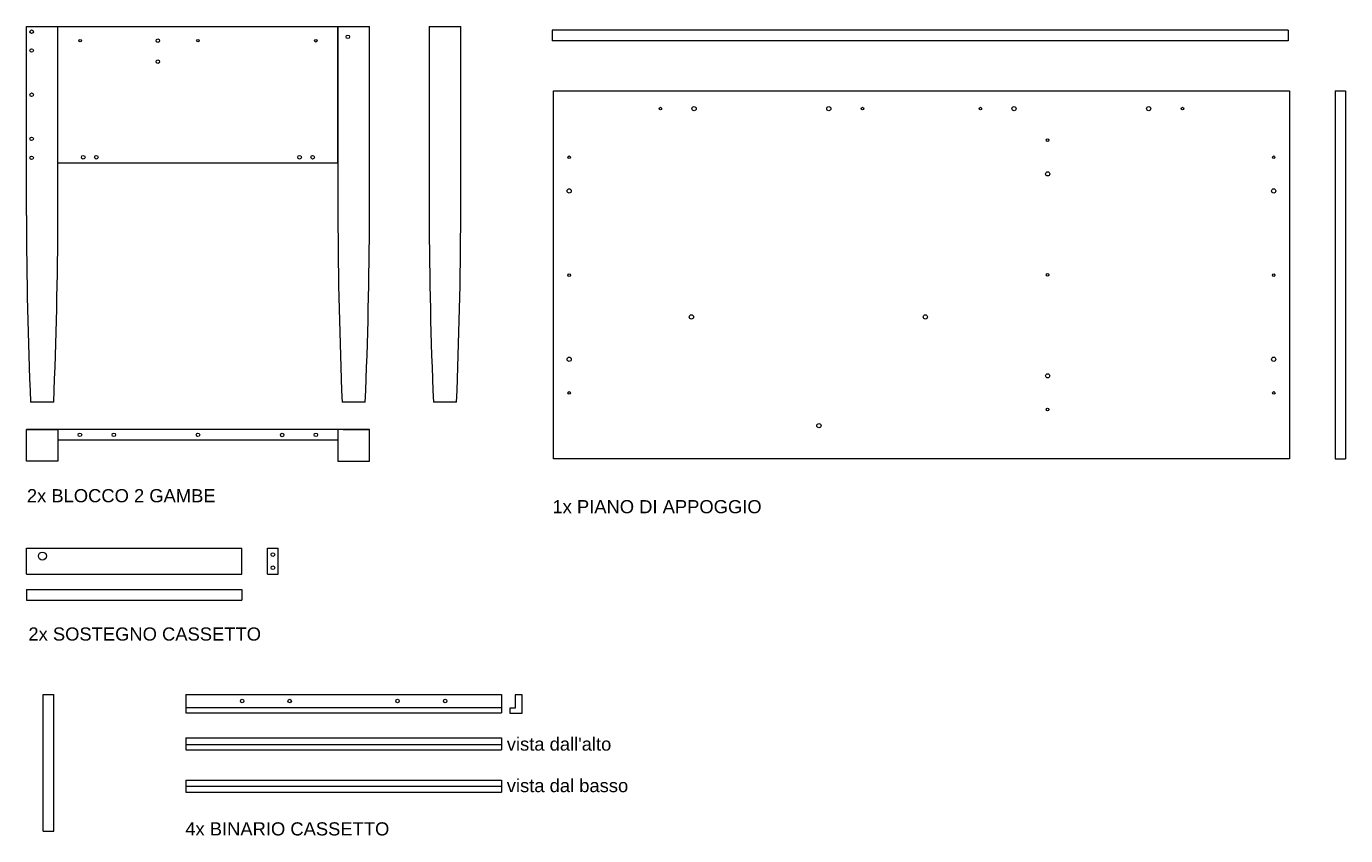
# Model space of a CAD drawing. Header units: millimetres. Extents: x -69 to 1786, y -423 to 409.
# Drawn here: x 636.4 to 887.3, y -363.8 to -209.8 of the extents above; entities that cross this region are included whole.
import ezdxf

# ---------------------------------------------------------------- set-up
doc = ezdxf.new("R2010")
doc.units = ezdxf.units.MM
doc.header["$LTSCALE"] = 0.5
for name, color, linetype in [('ALTRE LINEE', 70, 'Continuous'), ('G-ANNO-GEOMETRY', 7, 'Continuous'), ('viti', 240, 'Continuous')]:
    doc.layers.add(name, color=color, linetype=linetype)
doc.styles.get("Standard").update_dxf_attribs({"font": 'arial.ttf'})

msp = doc.modelspace()

# ---------------------------------------------------------------- linework, layer by layer
at = {"layer": 'ALTRE LINEE'}
for p, q in [((636.36, -245.78), (636.36, -209.78)), ((636.36, -209.78), (701.61, -209.78)), ((642.36, -245.78), (642.36, -209.78)), ((695.61, -209.78), (695.61, -245.78)), ((695.61, -235.78), (695.61, -209.78)), ((701.61, -245.78), (701.61, -209.78)), ((712.98, -209.78), (712.98, -245.78)), ((712.98, -209.78), (718.98, -209.78)), ((718.98, -245.78), (718.98, -209.78)), ((876.34, -210.51), (736.34, -210.51)), ((736.34, -210.51), (736.34, -212.51)), ((876.34, -210.51), (876.34, -212.51)), ((876.34, -212.51), (736.34, -212.51)), ((695.61, -226.17), (695.61, -222.23)), ((736.6, -222.06), (876.6, -222.06)), ((736.6, -292.06), (736.6, -222.06)), ((876.6, -222.06), (876.6, -292.06)), ((885.28, -222.06), (885.28, -292.06)), ((885.28, -222.06), (887.28, -222.06)), ((887.28, -222.06), (887.28, -292.06)), ((695.61, -235.78), (642.36, -235.78)), ((641.56, -281.28), (637.16, -281.28)), ((700.81, -281.28), (696.41, -281.28)), ((718.18, -281.28), (713.78, -281.28)), ((641.39, -286.51), (636.36, -286.51)), ((696.68, -286.51), (641.39, -286.51)), ((695.61, -288.51), (642.36, -288.51)), ((696.58, -286.51), (701.61, -286.51)), ((876.6, -292.06), (736.6, -292.06)), ((885.28, -292.06), (887.28, -292.06)), ((636.36, -314.04), (636.36, -309.04)), ((636.36, -309.04), (677.36, -309.04)), ((677.36, -314.04), (677.36, -309.04)), ((682.25, -314.04), (682.25, -309.04)), ((682.25, -309.04), (684.25, -309.04)), ((684.25, -314.04), (684.25, -309.04)), ((636.36, -314.04), (677.36, -314.04)), ((682.25, -314.04), (684.25, -314.04)), ((636.36, -316.96), (677.36, -316.96)), ((636.36, -316.96), (636.36, -318.96)), ((677.36, -316.96), (677.36, -318.96)), ((636.36, -318.96), (677.36, -318.96)), ((639.56, -362.91), (639.55, -336.91)), ((639.55, -336.91), (641.55, -336.91)), ((641.56, -362.91), (641.55, -336.91)), ((666.7, -336.91), (726.7, -336.91)), ((666.7, -336.91), (666.7, -340.41)), ((726.7, -336.91), (726.7, -340.41)), ((730.64, -336.98), (729.34, -336.98)), ((729.34, -336.98), (729.34, -339.48)), ((730.64, -338.38), (730.64, -336.98)), ((730.64, -340.48), (730.64, -338.38)), ((666.7, -339.41), (726.7, -339.41)), ((666.7, -340.41), (726.7, -340.41)), ((729.34, -339.48), (728.34, -339.48)), ((728.34, -339.48), (728.34, -340.48)), ((728.34, -340.48), (730.64, -340.48)), ((666.7, -345.15), (726.7, -345.15)), ((666.7, -345.15), (666.7, -347.45)), ((726.7, -345.15), (726.7, -347.45)), ((666.7, -346.45), (726.7, -346.45)), ((666.7, -347.45), (726.7, -347.45)), ((666.7, -353.21), (726.7, -353.21)), ((666.7, -353.21), (666.7, -355.51)), ((726.7, -353.21), (726.7, -355.51)), ((666.7, -354.36), (726.7, -354.36)), ((666.7, -355.51), (726.7, -355.51)), ((639.56, -362.91), (641.56, -362.91))]:
    msp.add_line(p, q, dxfattribs=at)
for points in [[(642.36, -286.51), (642.36, -292.51), (636.36, -292.51), (636.36, -286.51), (642.36, -286.51)], [(695.61, -286.51), (695.61, -292.51), (701.61, -292.51), (701.61, -286.51), (695.61, -286.51)]]:
    msp.add_lwpolyline(points, dxfattribs=at)
for centre, start, end in [((1531.91, -243.36), 180.15499, 182.42692), ((-253.2, -243.36), 357.57308, 359.84501), ((1591.17, -243.36), 180.15499, 182.42692), ((-193.94, -243.36), 357.57308, 359.84501), ((1608.53, -243.36), 180.15499, 182.42692), ((-176.58, -243.36), 357.57308, 359.84501)]:
    msp.add_arc(centre, 895.56, start, end, dxfattribs=at)
at = {"layer": 'viti'}
for centre, radius in [((637.36, -210.79), 0.336), ((661.36, -212.5), 0.336), ((697.49, -211.78), 0.336), ((637.36, -214.37), 0.336), ((661.36, -216.5), 0.336), ((637.36, -222.79), 0.336), ((637.36, -231.18), 0.336), ((637.36, -234.79), 0.336), ((647.16, -234.68), 0.349), ((649.66, -234.68), 0.349), ((688.31, -234.68), 0.349), ((690.81, -234.68), 0.349), ((646.54, -287.51), 0.336), ((652.98, -287.51), 0.336), ((668.99, -287.51), 0.336), ((685.01, -287.53), 0.336), ((691.41, -287.51), 0.336), ((639.41, -310.56), 0.757), ((683.25, -310.29), 0.349), ((683.25, -312.79), 0.349), ((677.4, -338.16), 0.336), ((686.44, -338.16), 0.336), ((706.95, -338.16), 0.336), ((716, -338.16), 0.336)]:
    msp.add_circle(centre, radius, dxfattribs=at)
at = {"layer": 'viti', "lineweight": 25}
for centre, radius in [((646.57, -212.5), 0.25), ((668.99, -212.5), 0.25), ((691.41, -212.5), 0.251), ((756.95, -225.43), 0.25), ((763.36, -225.43), 0.401), ((788.98, -225.43), 0.4), ((795.39, -225.43), 0.251), ((817.81, -225.43), 0.25), ((824.21, -225.43), 0.4), ((849.83, -225.43), 0.4), ((856.24, -225.43), 0.25), ((830.6, -231.43), 0.251), ((739.6, -234.69), 0.25), ((873.6, -234.69), 0.25), ((830.6, -237.84), 0.401), ((739.6, -241.09), 0.401), ((873.6, -241.09), 0.401), ((739.6, -257.1), 0.25), ((830.6, -257.06), 0.251), ((873.6, -257.1), 0.25), ((762.85, -265.06), 0.4), ((807.35, -265.06), 0.4), ((739.6, -273.12), 0.401), ((873.6, -273.12), 0.401), ((830.6, -276.27), 0.4), ((739.6, -279.53), 0.251), ((873.6, -279.53), 0.251), ((830.6, -282.68), 0.251), ((787.1, -285.75), 0.4)]:
    msp.add_circle(centre, radius, dxfattribs=at)

# ---------------------------------------------------------------- texts
at = {"layer": 'G-ANNO-GEOMETRY', "lineweight": -3, "char_height": 2.5, "attachment_point": 1}
for s, width, insert in [('2x BLOCCO 2 GAMBE', 52.2955, (636.45, -297.83)), ('1x PIANO DI APPOGGIO', 52.2955, (736.42, -299.92)), ('2x SOSTEGNO CASSETTO', 52.2955, (636.74, -324.15)), ('4x BINARIO CASSETTO', 41.5129, (666.58, -361.23))]:
    msp.add_mtext_dynamic_manual_height_columns(s, width=width, gutter_width=12.5, heights=[0], dxfattribs=dict(at, insert=insert))
at = {"layer": 'G-ANNO-GEOMETRY', "char_height": 2.5, "attachment_point": 1}
for s, insert in [("vista dall'alto", (727.73, -345.09)), ('vista dal basso', (727.73, -352.99))]:
    msp.add_mtext_dynamic_manual_height_columns(s, width=27.3162, gutter_width=12.5, heights=[6.71], dxfattribs=dict(at, insert=insert))

doc.saveas('drawing.dxf')
